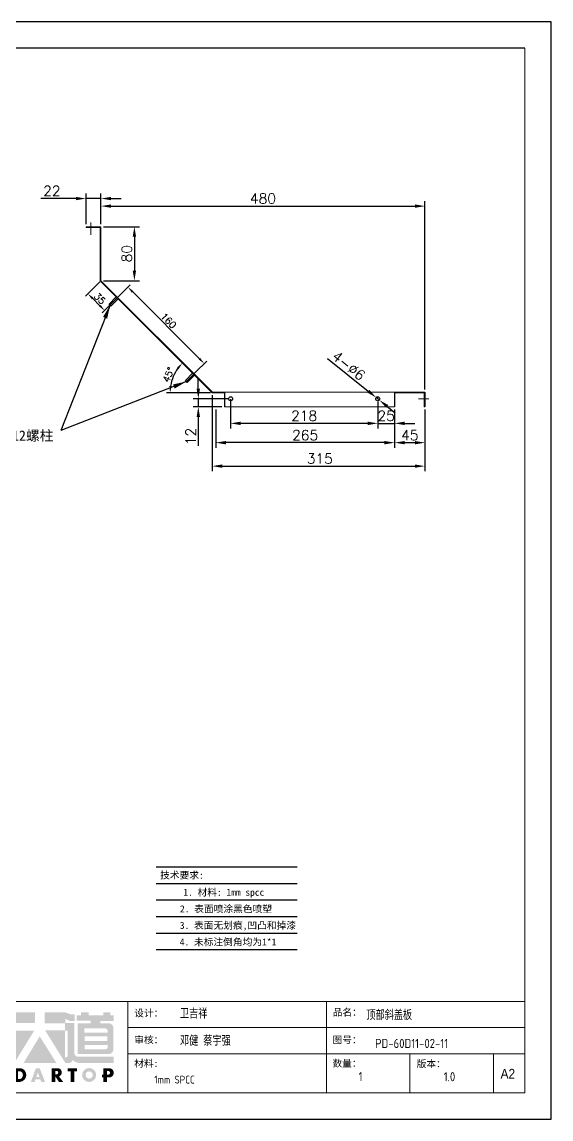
# Model space of a CAD drawing. Header units: millimetres. Extents: x -30327 to 34858, y 4015 to 75103.
# Drawn here: x 9827 to 10611, y 52753 to 54378 of the extents above; entities that cross this region are included whole.
import ezdxf
from ezdxf.enums import TextEntityAlignment as Align

# ---------------------------------------------------------------- set-up
doc = ezdxf.new("R2010")
doc.units = ezdxf.units.MM
doc.linetypes.add('CENTER2', pattern=[28.575, 19.05, -3.175, 3.175, -3.175])
for name, color, linetype, lineweight in [('A-TITLEBLOCK', 7, 'Continuous', 18), ('cen', 1, 'CENTER2', 9), ('dim', 2, 'Continuous', 9)]:
    doc.layers.add(name, color=color, linetype=linetype, lineweight=lineweight)
doc.layers.add('print', color=30, linetype='Continuous')
doc.styles.add('GB', font='GBENOR.SHX', dxfattribs={"bigfont": 'gbcbig.shx'})
doc.styles.add('HZ', font='')
doc.styles.add('SLDTEXTSTYLE0', font='simfang.ttf', dxfattribs={"bigfont": 'bigfont'})
doc.styles.add('SLDTEXTSTYLE1', font='Gothic.ttf', dxfattribs={"width": 0.913})
doc.styles.get("Standard").update_dxf_attribs({"font": 'txt', "bigfont": 'gbcbig.shx'})
doc.styles.get('HZ').set_extended_font_data('SimSun')
doc.dimstyles.new('1-4', dxfattribs={"dimscale": 4, "dimtxt": 2.5, "dimasz": 2.5, "dimexe": 1.25, "dimexo": 0.625, "dimtad": 1, "dimdsep": 46, "dimtxsty": 'Standard', "dimcen": 2.5, "dimadec": 0, "dimazin": 0, "dimtfac": 1, "dimtmove": 0, "dimatfit": 3, "dimfxl": 0, "dimarcsym": 0})
doc.dimstyles.new('1-6', dxfattribs={"dimscale": 6, "dimtxt": 2.5, "dimasz": 2.5, "dimexe": 1.25, "dimexo": 0.625, "dimtad": 1, "dimdsep": 46, "dimtxsty": 'Standard', "dimcen": 2.5, "dimadec": 0, "dimazin": 0, "dimtfac": 1, "dimtmove": 0, "dimatfit": 3, "dimfxl": 0, "dimarcsym": 0})
doc.dimstyles.new('ISO-25', dxfattribs={"dimtxt": 20, "dimasz": 20, "dimexe": 1.25, "dimexo": 0.625, "dimtad": 1, "dimtxsty": 'Standard', "dimcen": 2.5, "dimadec": 0, "dimazin": 0, "dimtfac": 1, "dimtmove": 0, "dimatfit": 3, "dimfxl": 0, "dimarcsym": 0})

# ---------------------------------------------------------------- blocks, each defined once
blk = doc.blocks.new('*D544')
at = {"layer": 'Defpoints', "color": 0}
for p in [(9943.9, 54116.7), (9921.9, 54075), (9943.9, 54075)]:
    blk.add_point(p, dxfattribs=at)
at = {"layer": 'dim', "color": 0, "lineweight": -2}
for p, q in [((9921.9, 54078.7), (9921.9, 54124.2)), ((9943.9, 54078.7), (9943.9, 54124.2)), ((9906.9, 54116.7), (9854.9, 54116.7)), ((9943.9, 54116.7), (9921.9, 54116.7)), ((9958.9, 54116.7), (9973.9, 54116.7))]:
    blk.add_line(p, q, dxfattribs=at)
at = {"layer": 'dim', "color": 0}
for points in [[(9906.9, 54119.2), (9906.9, 54114.2), (9921.9, 54116.7)], [(9958.9, 54119.2), (9958.9, 54114.2), (9943.9, 54116.7)]]:
    blk.add_solid(points, dxfattribs=at)
at = {"layer": 'dim', "color": 0, "insert": (9871.1, 54128), "char_height": 15, "attachment_point": 5}
blk.add_mtext('22', dxfattribs=at)
blk = doc.blocks.new('*D545')
at = {"layer": 'Defpoints', "color": 0}
for p in [(9943.9, 54075), (9943.9, 53995), (9993.4, 53995)]:
    blk.add_point(p, dxfattribs=at)
at = {"layer": 'dim', "color": 0, "lineweight": -2}
for p, q in [((9947.7, 54075), (10000.9, 54075)), ((9993.4, 54060), (9993.4, 54010)), ((9947.7, 53995), (10000.9, 53995))]:
    blk.add_line(p, q, dxfattribs=at)
at = {"layer": 'dim', "color": 0}
for points in [[(9990.9, 54060), (9995.9, 54060), (9993.4, 54075)], [(9990.9, 54010), (9995.9, 54010), (9993.4, 53995)]]:
    blk.add_solid(points, dxfattribs=at)
at = {"layer": 'dim', "color": 0, "insert": (9982.1, 54035), "char_height": 15, "attachment_point": 5, "rotation": 90}
blk.add_mtext('80', dxfattribs=at)
blk = doc.blocks.new('*D546')
at = {"layer": 'Defpoints', "color": 0}
for p in [(10423.9, 54105.5), (9943.9, 54075), (10423.9, 53830)]:
    blk.add_point(p, dxfattribs=at)
at = {"layer": 'dim', "color": 0, "lineweight": -2}
for p, q in [((9943.9, 54078.7), (9943.9, 54113)), ((9958.9, 54105.5), (10408.9, 54105.5)), ((10423.9, 53833.7), (10423.9, 54113))]:
    blk.add_line(p, q, dxfattribs=at)
at = {"layer": 'dim', "color": 0}
for points in [[(9958.9, 54108), (9958.9, 54103), (9943.9, 54105.5)], [(10408.9, 54108), (10408.9, 54103), (10423.9, 54105.5)]]:
    blk.add_solid(points, dxfattribs=at)
at = {"layer": 'dim', "color": 0, "insert": (10183.9, 54116.7), "char_height": 15, "attachment_point": 5}
blk.add_mtext('480', dxfattribs=at)
blk = doc.blocks.new('*D547')
at = {"layer": 'Defpoints', "color": 0}
for p in [(10108.5, 53829), (10423.9, 53790.9), (10423.9, 53720.2)]:
    blk.add_point(p, dxfattribs=at)
at = {"layer": 'dim', "color": 0, "lineweight": -2}
for p, q in [((10108.5, 53825.2), (10108.5, 53712.7)), ((10423.9, 53787.2), (10423.9, 53712.7)), ((10123.5, 53720.2), (10408.9, 53720.2))]:
    blk.add_line(p, q, dxfattribs=at)
at = {"layer": 'dim', "color": 0}
for points in [[(10123.5, 53722.7), (10123.5, 53717.7), (10108.5, 53720.2)], [(10408.9, 53722.7), (10408.9, 53717.7), (10423.9, 53720.2)]]:
    blk.add_solid(points, dxfattribs=at)
at = {"layer": 'dim', "color": 0, "insert": (10268.2, 53731.4), "char_height": 15, "attachment_point": 5}
blk.add_mtext('315', dxfattribs=at)
blk = doc.blocks.new('*D280')
at = {"layer": 'Defpoints', "color": 0}
for p in [(10378.9, 53808), (10423.9, 53808), (10423.9, 53755)]:
    blk.add_point(p, dxfattribs=at)
at = {"layer": 'dim', "color": 0, "lineweight": -2}
for p, q in [((10378.9, 53804.2), (10378.9, 53747.5)), ((10423.9, 53804.2), (10423.9, 53747.5)), ((10393.9, 53755), (10408.9, 53755))]:
    blk.add_line(p, q, dxfattribs=at)
at = {"layer": 'dim', "color": 0}
for points in [[(10393.9, 53757.5), (10393.9, 53752.5), (10378.9, 53755)], [(10408.9, 53757.5), (10408.9, 53752.5), (10423.9, 53755)]]:
    blk.add_solid(points, dxfattribs=at)
at = {"layer": 'dim', "color": 0, "insert": (10401.4, 53766.2), "char_height": 15, "attachment_point": 5}
blk.add_mtext('45', dxfattribs=at)
blk = doc.blocks.new('*D281')
at = {"layer": 'Defpoints', "color": 0}
for p in [(10113.9, 53808), (10378.9, 53808), (10113.9, 53755)]:
    blk.add_point(p, dxfattribs=at)
at = {"layer": 'dim', "color": 0, "lineweight": -2}
for p, q in [((10113.9, 53804.3), (10113.9, 53747.5)), ((10378.9, 53804.2), (10378.9, 53747.5)), ((10363.9, 53755), (10128.9, 53755))]:
    blk.add_line(p, q, dxfattribs=at)
at = {"layer": 'dim', "color": 0}
for points in [[(10128.9, 53757.5), (10128.9, 53752.5), (10113.9, 53755)], [(10363.9, 53757.5), (10363.9, 53752.5), (10378.9, 53755)]]:
    blk.add_solid(points, dxfattribs=at)
at = {"layer": 'dim', "color": 0, "insert": (10246.4, 53766.2), "char_height": 15, "attachment_point": 5}
blk.add_mtext('265', dxfattribs=at)
blk = doc.blocks.new('*D289')
at = {"layer": 'Defpoints', "color": 0}
for p in [(10353.9, 53820), (10378.9, 53808), (10378.9, 53783.6)]:
    blk.add_point(p, dxfattribs=at)
at = {"layer": 'dim', "color": 0, "lineweight": -2}
for p, q in [((10353.9, 53816.2), (10353.9, 53776.1)), ((10378.9, 53804.2), (10378.9, 53776.1)), ((10338.9, 53783.6), (10323.9, 53783.6)), ((10353.9, 53783.6), (10378.9, 53783.6)), ((10393.9, 53783.6), (10408.9, 53783.6))]:
    blk.add_line(p, q, dxfattribs=at)
at = {"layer": 'dim', "color": 0}
for points in [[(10338.9, 53786.1), (10338.9, 53781.1), (10353.9, 53783.6)], [(10393.9, 53786.1), (10393.9, 53781.1), (10378.9, 53783.6)]]:
    blk.add_solid(points, dxfattribs=at)
at = {"layer": 'dim', "color": 0, "insert": (10366.4, 53794.8), "char_height": 15, "attachment_point": 5}
blk.add_mtext('25', dxfattribs=at)
blk = doc.blocks.new('*D290')
at = {"layer": 'Defpoints', "color": 0}
for p in [(10135.9, 53823), (10353.9, 53820), (10135.9, 53783.6)]:
    blk.add_point(p, dxfattribs=at)
at = {"layer": 'dim', "color": 0, "lineweight": -2}
for p, q in [((10135.9, 53819.2), (10135.9, 53776.1)), ((10353.9, 53816.2), (10353.9, 53776.1)), ((10338.9, 53783.6), (10150.9, 53783.6))]:
    blk.add_line(p, q, dxfattribs=at)
at = {"layer": 'dim', "color": 0}
for points in [[(10150.9, 53786.1), (10150.9, 53781.1), (10135.9, 53783.6)], [(10338.9, 53786.1), (10338.9, 53781.1), (10353.9, 53783.6)]]:
    blk.add_solid(points, dxfattribs=at)
at = {"layer": 'dim', "color": 0, "insert": (10244.9, 53794.8), "char_height": 15, "attachment_point": 5}
blk.add_mtext('218', dxfattribs=at)
blk = doc.blocks.new('*D291')
at = {"layer": 'Defpoints', "color": 0}
for p in [(10351.6, 53821.9), (10356.3, 53818.1)]:
    blk.add_point(p, dxfattribs=at)
at = {"layer": 'dim', "color": 0, "lineweight": -2}
for p, q in [((10279.5, 53879.8), (10339.9, 53831.3)), ((10356.3, 53818.1), (10351.6, 53821.9)), ((10368, 53808.7), (10379.7, 53799.3))]:
    blk.add_line(p, q, dxfattribs=at)
at = {"layer": 'dim', "color": 0}
for points in [[(10341.5, 53833.2), (10338.3, 53829.3), (10351.6, 53821.9)], [(10369.5, 53810.7), (10366.4, 53806.8), (10356.3, 53818.1)]]:
    blk.add_solid(points, dxfattribs=at)
at = {"layer": 'dim', "color": 0, "insert": (10310.9, 53869), "char_height": 15, "attachment_point": 5, "rotation": 321.249}
blk.add_mtext('4-∅6', dxfattribs=at)
blk = doc.blocks.new('*D299')
at = {"layer": 'Defpoints', "color": 0}
for p in [(10135.9, 53820), (10088.1, 53808), (10126.9, 53808)]:
    blk.add_point(p, dxfattribs=at)
at = {"layer": 'dim', "color": 0, "lineweight": -2}
for p, q in [((10088.1, 53835), (10088.1, 53850)), ((10132.2, 53820), (10080.6, 53820)), ((10088.1, 53820), (10088.1, 53808)), ((10123.2, 53808), (10080.6, 53808)), ((10088.1, 53793), (10088.1, 53750.5))]:
    blk.add_line(p, q, dxfattribs=at)
at = {"layer": 'dim', "color": 0}
for points in [[(10085.6, 53835), (10090.6, 53835), (10088.1, 53820)], [(10085.6, 53793), (10090.6, 53793), (10088.1, 53808)]]:
    blk.add_solid(points, dxfattribs=at)
at = {"layer": 'dim', "color": 0, "insert": (10076.8, 53764.2), "char_height": 15, "attachment_point": 5, "rotation": 90}
blk.add_mtext('12', dxfattribs=at)
blk = doc.blocks.new('*D1008')
at = {"layer": 'Defpoints', "color": 0}
for p in [(9942.9, 53994.6), (10054.5, 53860.1), (10108.5, 53829), (10108.5, 53829), (10126.9, 53829)]:
    blk.add_point(p, dxfattribs=at)
at = {"layer": 'dim', "color": 0, "lineweight": -2}
blk.add_line((10106, 53829), (10041.2, 53828.9), dxfattribs=at)
blk.add_arc((10108.5, 53829), 62.3, 144.2051, 170.8984, dxfattribs=at)
at = {"layer": 'dim', "color": 0}
for points in [[(10056.7, 53866.5), (10059.2, 53864.3), (10064.5, 53873)], [(10048.7, 53838.7), (10045.3, 53839), (10046.2, 53828.9)]]:
    blk.add_solid(points, dxfattribs=at)
at = {"layer": 'dim', "color": 0, "insert": (10044, 53855.6), "char_height": 10, "attachment_point": 5, "rotation": 67.5518}
blk.add_mtext('45°', dxfattribs=at)
blk = doc.blocks.new('*D1015')
at = {"layer": 'Defpoints', "color": 0}
for p in [(9943.9, 53995), (9968.7, 53970.2), (9949.3, 53950.9)]:
    blk.add_point(p, dxfattribs=at)
at = {"layer": 'dim', "color": 0, "lineweight": -2}
for p, q in [((9942.2, 53993.2), (9921, 53972.1)), ((9931.6, 53968.5), (9942.2, 53957.9)), ((9966.9, 53968.5), (9945.8, 53947.3))]:
    blk.add_line(p, q, dxfattribs=at)
at = {"layer": 'dim', "color": 0}
for points in [[(9932.8, 53969.7), (9930.4, 53967.4), (9924.6, 53975.6)], [(9943.4, 53959.1), (9941.1, 53956.8), (9949.3, 53950.9)]]:
    blk.add_solid(points, dxfattribs=at)
at = {"layer": 'dim', "color": 0, "insert": (9942.2, 53968.5), "char_height": 10, "attachment_point": 5, "rotation": 315}
blk.add_mtext('35', dxfattribs=at)
blk = doc.blocks.new('*D1016')
at = {"layer": 'Defpoints', "color": 0}
for p in [(9968.7, 53970.2), (10096.9, 53872.2), (10081.8, 53857.1)]:
    blk.add_point(p, dxfattribs=at)
at = {"layer": 'dim', "color": 0, "lineweight": -2}
for p, q in [((9970.4, 53972), (9987.3, 53988.9)), ((9990.9, 53978.3), (10089.9, 53879.3)), ((10083.6, 53858.9), (10100.5, 53875.8))]:
    blk.add_line(p, q, dxfattribs=at)
at = {"layer": 'dim', "color": 0}
for points in [[(9992.1, 53979.5), (9989.7, 53977.1), (9983.8, 53985.4)], [(10091, 53880.5), (10088.7, 53878.1), (10096.9, 53872.2)]]:
    blk.add_solid(points, dxfattribs=at)
at = {"layer": 'dim', "color": 0, "insert": (10044, 53935.8), "char_height": 10, "attachment_point": 5, "rotation": 315}
blk.add_mtext('160', dxfattribs=at)
blk = doc.blocks.new('Dartop Logo')
at = {"true_color": 0xc40018}
h = blk.add_hatch(color=12, dxfattribs=at)
h.set_gradient(color1=(196, 0, 24), color2=(196, 0, 24), tint=1)
h.paths.add_polyline_path([(30.39, -3.87), (33.08, -5.04), (35.99, -5.04), (35.99, -1.19), (33.59, -1.19), (30.46, 0.05), (17.94, 0.05), (17.94, -6.46), (30.12, -6.46), (30.12, -6.59), (30.12, -10.75), (18.31, -10.75), (30.46, -30.31), (32.87, -30.31, 0.279375), (34.63, -28.6), (34.63, -28.51), (34.84, -28.51, 0.143145), (38.15, -30.2), (59.27, -30.2), (59.27, -26.49), (38.06, -26.49, -0.414214), (35.75, -24.18), (35.75, -6.26), (30.39, -6.26)])
h.paths.add_polyline_path([(30.25, -10.84), (31.8, -10.84), (31.8, -26.02, -0.088936), (30.9, -26.94), (30.24, -26.94)], flags=16)
h = blk.add_hatch(color=12, dxfattribs=at)
h.set_gradient(color1=(196, 0, 24), color2=(196, 0, 24), tint=1)
h.paths.add_polyline_path([(59.24, -1.73), (57.36, -1.73), (57.36, 0.06), (53.06, 0.06), (53.06, -1.64), (44.29, -1.64), (44.29, 0.15), (39.7, 0.15), (39.7, -1.67), (37.16, -1.67), (37.16, -4.97), (45.54, -4.97), (45.54, -6.42), (37.73, -6.42), (37.73, -24.88), (56.26, -24.88, 0.414214), (59.15, -21.99), (59.15, -9.35, 0.414214), (56.26, -6.46), (51.36, -6.46), (51.36, -5.03), (59.24, -5.03)])
h.paths.add_polyline_path([(54.21, -9.59, -0.414214), (55.66, -11.04), (55.66, -12.1), (41.79, -12.1), (41.79, -9.59)], flags=16)
h.paths.add_polyline_path([(55.57, -14.33), (55.57, -17.01), (41.88, -17.01), (41.88, -14.33)], flags=16)
h.paths.add_polyline_path([(55.75, -19.43), (55.75, -20.57, -0.414214), (54.3, -22.02), (41.88, -22.02), (41.88, -19.43)], flags=16)
h = blk.add_hatch(color=12, dxfattribs=at)
h.set_gradient(color1=(196, 0, 24), color2=(196, 0, 24), tint=1)
h.paths.add_polyline_path([(12.18, 0), (0, 0), (0, -6.37), (12.18, -6.37)])
h = blk.add_hatch(color=12, dxfattribs=at)
h.set_gradient(color1=(196, 0, 24), color2=(196, 0, 24), tint=1)
h.paths.add_polyline_path([(11.79, -10.83), (0.03, -10.83), (0.03, -30.03)])
h = blk.add_hatch(color=12, dxfattribs=at)
h.set_gradient(color1=(196, 0, 24), color2=(196, 0, 24), tint=1)
h.paths.add_polyline_path([(15.05, -14.31), (5.44, -30.15), (25.01, -30.15)])
at = {"true_color": 0x646464}
h = blk.add_hatch(color=251, dxfattribs=at)
h.set_gradient(color1=(100, 100, 100), color2=(100, 100, 100), tint=1)
h.paths.add_polyline_path([(4.15, -33.43), (0.11, -33.43), (0.11, -41.5), (3.51, -41.5, 0.793016)])
h.paths.add_polyline_path([(3.57, -39.73), (2.16, -39.73), (2.16, -35.19), (3.42, -35.19, -0.671361)], flags=16)
h = blk.add_hatch(color=251, dxfattribs=at)
h.set_gradient(color1=(100, 100, 100), color2=(100, 100, 100), tint=1)
h.paths.add_polyline_path([(15.08, -33.36), (12.78, -33.36), (9.82, -41.51), (12, -41.51), (12.51, -40.06), (15.46, -40.06), (15.99, -41.52), (18.19, -41.52)])
h.paths.add_polyline_path([(14.9, -38.51), (13.07, -38.51), (13.97, -35.95)], flags=16)
h = blk.add_hatch(color=251, dxfattribs=at)
h.set_gradient(color1=(100, 100, 100), color2=(100, 100, 100), tint=1)
h.paths.add_polyline_path([(26.27, -33.36), (22.3, -33.36), (22.3, -41.51), (24.4, -41.51), (24.4, -38.28), (26.55, -41.54), (29.09, -41.54), (26.61, -38.3, 0.744055)])
h.paths.add_polyline_path([(24.38, -37.08), (24.38, -34.94), (25.32, -34.94, -0.796809), (25.3, -37.08)], flags=16)
h = blk.add_hatch(color=251, dxfattribs=at)
h.set_gradient(color1=(100, 100, 100), color2=(100, 100, 100), tint=1)
h.paths.add_polyline_path([(37.44, -33.4), (31.88, -33.4), (31.88, -35.16), (33.61, -35.16), (33.61, -41.52), (35.69, -41.52), (35.69, -35.16), (37.44, -35.16)])
h = blk.add_hatch(color=251, dxfattribs=at)
h.set_gradient(color1=(100, 100, 100), color2=(100, 100, 100), tint=1)
h.paths.add_polyline_path([(40.46, -37.41, 1), (48.83, -37.41, 1)])
h.paths.add_polyline_path([(46.8, -37.41, -1), (42.5, -37.41, -1)], flags=16)
h = blk.add_hatch(color=251, dxfattribs=at)
h.set_gradient(color1=(100, 100, 100), color2=(100, 100, 100), tint=1)
h.paths.add_polyline_path([(56.85, -33.38), (56.73, -33.38), (53.19, -33.38), (53.19, -37.19), (52.26, -37.19), (52.26, -38.73), (53.18, -38.73), (53.18, -41.5), (55.24, -41.5), (55.24, -38.72), (57.51, -38.72, 0.812304)])
h.paths.add_polyline_path([(55.21, -37.18), (55.21, -35.05), (56.39, -35.05, -0.778213), (56.27, -37.18)], flags=16)
blk = doc.blocks.new('DT-A2-TITLE')
for p, q in [((594, 420), (0, 420)), ((0, 420), (0, 420)), ((0, 420), (0, 0)), ((0, 420), (10, 420)), ((594, 0), (594, 420)), ((10, 410), (10, 10)), ((584, 410), (10, 410))]:
    blk.add_line(p, q)
at = {"layer": 'A-TITLEBLOCK', "color": 7}
for p, q in [((584, 410), (584, 10)), ((594, 0), (594, 297)), ((382, 10), (382, 45)), ((584, 45), (382, 45)), ((432, 45), (432, 10)), ((508, 45), (508, 10)), ((584, 35), (432, 35)), ((432, 25), (584.08, 25)), ((540, 10), (540, 25)), ((572, 10), (572, 25)), ((10, 10), (584, 10)), ((0, 0), (594, 0))]:
    blk.add_line(p, q, dxfattribs=at)
at = {"layer": 'A-TITLEBLOCK', "xscale": 0.6400000000000001, "yscale": 0.6400000000000001, "zscale": 0.6400000000000001}
blk.add_blockref('Dartop Logo', (388.65, 40.81), dxfattribs=at)
at = {"style": 'GB'}
for tag, p, height in [('#设计', (451.96, 38.52), 3.5), ('#品名', (523.32, 37.95), 3.5), ('#审核', (451.99, 28.1), 3.5), ('#图号', (526.67, 27.2), 3.5), ('#材料说明', (442.15, 13.59), 3), ('#数量', (520.33, 14.51), 3.5), ('#版本', (552.92, 14.47), 3.5)]:
    blk.add_attdef(tag, p, '', height=height, dxfattribs=at)
at = {"layer": 'A-TITLEBLOCK', "color": 7, "attachment_point": 1}
for s, insert, char_height, style in [('设计：', (434.47, 41.87), 2.646, 'SLDTEXTSTYLE0'), ('品名：', (510.43, 42.19), 2.646, 'SLDTEXTSTYLE0'), ('审核：', (434.47, 31.64), 2.646, 'SLDTEXTSTYLE0'), ('图号：', (510.4, 31.66), 2.646, 'SLDTEXTSTYLE0'), ('材料:', (434.47, 22.62), 2.646, 'SLDTEXTSTYLE0'), ('数量：', (510.35, 22.64), 2.646, 'SLDTEXTSTYLE0'), ('版本：', (542.59, 22.48), 2.646, 'SLDTEXTSTYLE0'), ('A2', (574.7, 19.21), 3.704, 'SLDTEXTSTYLE1')]:
    blk.add_mtext(s, dxfattribs=dict(at, insert=insert, char_height=char_height, style=style))

msp = doc.modelspace()

# ---------------------------------------------------------------- linework, layer by layer
at = {"lineweight": 15}
for p, q in [((9921.9294, 54074.9837), (9943.9294, 54074.9837)), ((9921.9294, 54074.9837), (9921.9294, 54073.9837)), ((9921.9294, 54073.9837), (9942.9294, 54073.9837)), ((9942.9294, 54073.9837), (9942.9294, 53994.5695)), ((9943.9294, 54074.9837), (9943.9294, 53994.9837)), ((10108.5152, 53828.9837), (9942.9294, 53994.5695)), ((10108.9294, 53829.9837), (9943.9294, 53994.9837)), ((10108.5152, 53828.9837), (10126.9288, 53829.017)), ((10108.9294, 53829.9837), (10423.9294, 53829.9837)), ((10378.9294, 53828.9837), (10423.9294, 53828.9837)), ((10423.9294, 53828.9837), (10423.9294, 53829.9837)), ((10126.9288, 53808.0154), (10378.9294, 53807.9837)), ((10422.9294, 53807.9837), (10423.9294, 53807.9837))]:
    msp.add_line(p, q, dxfattribs=at)
for p, q in [((9966.5587, 53970.9402), (9955.8207, 53960.2023)), ((9958.6491, 53957.3738), (9955.8207, 53960.2023)), ((9969.3871, 53968.1118), (9958.6491, 53957.3738)), ((10079.6957, 53857.8031), (10068.9578, 53847.0652)), ((10071.7862, 53844.2367), (10068.9578, 53847.0652)), ((10082.5242, 53854.9747), (10071.7862, 53844.2367)), ((10126.9288, 53830.017), (10126.9288, 53808.0154)), ((10378.9294, 53829.9837), (10378.9294, 53807.9837)), ((10422.9294, 53828.9837), (10422.9294, 53807.9837)), ((10423.9294, 53829.9837), (10423.9294, 53807.9837)), ((10423.9294, 53807.9837), (10422.9294, 53807.9837))]:
    msp.add_line(p, q)
for centre in [(10135.9294, 53819.9837), (10353.9294, 53819.9837)]:
    msp.add_circle(centre, 3)
at = {"layer": 'cen'}
for p, q in [((9928.9298, 54081.2236), (9928.9298, 54063.1119)), ((10429.8584, 53819.9837), (10414.5168, 53819.9837))]:
    msp.add_line(p, q, dxfattribs=at)
at = {"layer": 'Defpoints'}
for p, q in [((10025.8988, 53126.4512), (10234.7305, 53126.4512)), ((10025.8988, 53101.9323), (10234.7305, 53101.9323)), ((10025.8988, 53101.9323), (10234.7305, 53101.9323)), ((10025.8988, 53077.4134), (10234.7305, 53077.4134)), ((10025.8988, 53052.8945), (10234.7305, 53052.8945)), ((10025.8988, 53028.3756), (10234.7305, 53028.3756)), ((10025.8988, 53003.8567), (10234.7305, 53003.8567))]:
    msp.add_line(p, q, dxfattribs=at)
at = {"layer": 'dim'}
for p, q in [((9957.2349, 53958.788), (9978.7108, 53980.264)), ((10070.372, 53845.651), (10091.8479, 53867.1269))]:
    msp.add_line(p, q, dxfattribs=at)
at = {"layer": 'print'}
msp.add_lwpolyline([(8311.4698, 52752.7093), (10610.6775, 52752.7093), (10610.6775, 54378.4117), (8311.4698, 54378.4117)], close=True, dxfattribs=at)

# ---------------------------------------------------------------- block references
at = {"xscale": 3.87072, "yscale": 3.87072, "zscale": 3.87072}
msp.add_blockref('DT-A2-TITLE', (8311.4698, 52752.7093), dxfattribs=at).add_auto_attribs({'#设计': '卫吉祥', '#审核': '邓健 蔡宇强', '#材料说明': '1mm SPCC', '#品名': '顶部斜盖板', '#图号': 'PD-60D11-02-11', '#数量': '1', '#版本': '1.0'})

# ---------------------------------------------------------------- texts
at = {"style": 'HZ'}
for s, height, p in [('技术要求:', 10.29794, (10063.8244, 53114.0768)), ('1. 材料: 1mm spcc                        ', 10.297936, (10209.958, 53088.7109)), ('    2. 表面喷涂黑色喷塑  ', 10.297936, (10122.1436, 53064.192)), ('3. 表面无划痕,凹凸和掉漆', 10.297936, (10146.8685, 53039.6731)), ('4. 未标注倒角均为1*1', 10.297936, (10132.164, 53015.1542))]:
    msp.add_text(s, height=height, dxfattribs=at).set_placement(p, align=Align.MIDDLE_CENTER)
at = {"layer": 'dim', "insert": (9761.2194, 53773.0137), "char_height": 15, "width": 129.079569, "attachment_point": 1, "style": 'HZ'}
msp.add_mtext('4-M4X12螺柱', dxfattribs=at)

# ---------------------------------------------------------------- dimensions: what is measured, and where the dimension line sits
at = {"layer": 'dim'}
for base, p1, p2, picture, middle in [((9943.9294, 54116.7113), (9921.9294, 54074.9837), (9943.9294, 54074.9837), '*D544', (9871.1256, 54116.7113)), ((10378.9294, 53783.5807), (10353.9294, 53819.9837), (10378.9294, 53807.9837), '*D289', (10366.4294, 53783.5807))]:
    dim = msp.add_linear_dim(base=base, p1=p1, p2=p2, dimstyle='1-6', dxfattribs=at)
    dim.commit()
    dim.dimension.update_dxf_attribs({"geometry": picture, "text_midpoint": middle, "dimtype": 160})
for base, p1, p2, picture, middle in [((10423.9294, 54105.4613), (9943.9294, 54074.9837), (10423.9294, 53829.9837), '*D546', (10183.9294, 54116.7113)), ((10135.9294, 53783.5807), (10353.9294, 53819.9837), (10135.9294, 53822.9837), '*D290', (10244.9294, 53794.8307)), ((10113.9288, 53754.9519), (10378.9294, 53807.9837), (10113.9288, 53808.017), '*D281', (10246.4291, 53766.2019)), ((10423.9294, 53754.9519), (10378.9294, 53807.9837), (10423.9294, 53807.9837), '*D280', (10401.4294, 53766.2019))]:
    dim = msp.add_linear_dim(base=base, p1=p1, p2=p2, dimstyle='1-6', dxfattribs=at)
    dim.commit()
    dim.dimension.update_dxf_attribs({"geometry": picture, "text_midpoint": middle})
for base, p1, p2, picture, middle in [((9993.3899, 53994.9837), (9943.9294, 54074.9837), (9943.9294, 53994.9837), '*D545', (9982.1399, 54034.9837)), ((10088.0793, 53807.987), (10135.9294, 53819.9837), (10126.9288, 53807.987), '*D299', (10076.8293, 53764.237))]:
    dim = msp.add_linear_dim(base=base, p1=p1, p2=p2, angle=90, dimstyle='1-6', dxfattribs=at)
    dim.commit()
    dim.dimension.update_dxf_attribs({"geometry": picture, "text_midpoint": middle})
dim = msp.add_aligned_dim(p1=(9943.9294, 53994.9837), p2=(9968.68, 53970.2331), distance=-27.4007, dimstyle='1-4', dxfattribs=at)
dim.commit()
dim.dimension.update_dxf_attribs({"geometry": '*D1015', "text_midpoint": (9942.2328, 53968.5365)})
dim = msp.add_angular_dim_2l(base=(10054.5341, 53860.1063), line1=((10108.5152, 53828.9837), (10126.9288, 53829.017)), line2=((10108.5152, 53828.9837), (9942.9294, 53994.5695)), dimstyle='1-4', dxfattribs=at)
dim.commit()
dim.dimension.update_dxf_attribs({"geometry": '*D1008', "text_midpoint": (10043.9948, 53855.6407)})
dim = msp.add_linear_dim(base=(10096.9422, 53872.2211), p1=(9968.68, 53970.2331), p2=(10081.8171, 53857.096), angle=315, dimstyle='1-4', dxfattribs=at)
dim.commit()
dim.dimension.update_dxf_attribs({"geometry": '*D1016', "text_midpoint": (10038.6873, 53930.476), "dimtype": 161})
dim = msp.add_diameter_dim_2p(p1=(10356.269, 53818.1059), p2=(10351.5898, 53821.8615), text='4-<>', dimstyle='1-6', dxfattribs=at)
dim.commit()
dim.dimension.update_dxf_attribs({"geometry": '*D291', "text_midpoint": (10310.8643, 53868.9738)})
dim = msp.add_linear_dim(base=(10423.9294, 53720.1525), p1=(10108.5152, 53828.9837), p2=(10423.9294, 53790.946), dimstyle='1-6', override={"dimdec": 0}, dxfattribs=at)
dim.commit()
dim.dimension.update_dxf_attribs({"geometry": '*D547', "text_midpoint": (10268.2223, 53720.1525), "dimtype": 160})

# ---------------------------------------------------------------- leaders
at = {"layer": 'dim', "lineweight": 9}
for points in [[(9957.3297, 53958.6468), (9884.6315, 53772.8612)], [(10070.4668, 53845.5097), (9884.6315, 53772.8612)]]:
    msp.add_leader(points, dimstyle='ISO-25', override={"dimgap": 5, "dimtad": 0}, dxfattribs=at)

doc.saveas('drawing.dxf')
